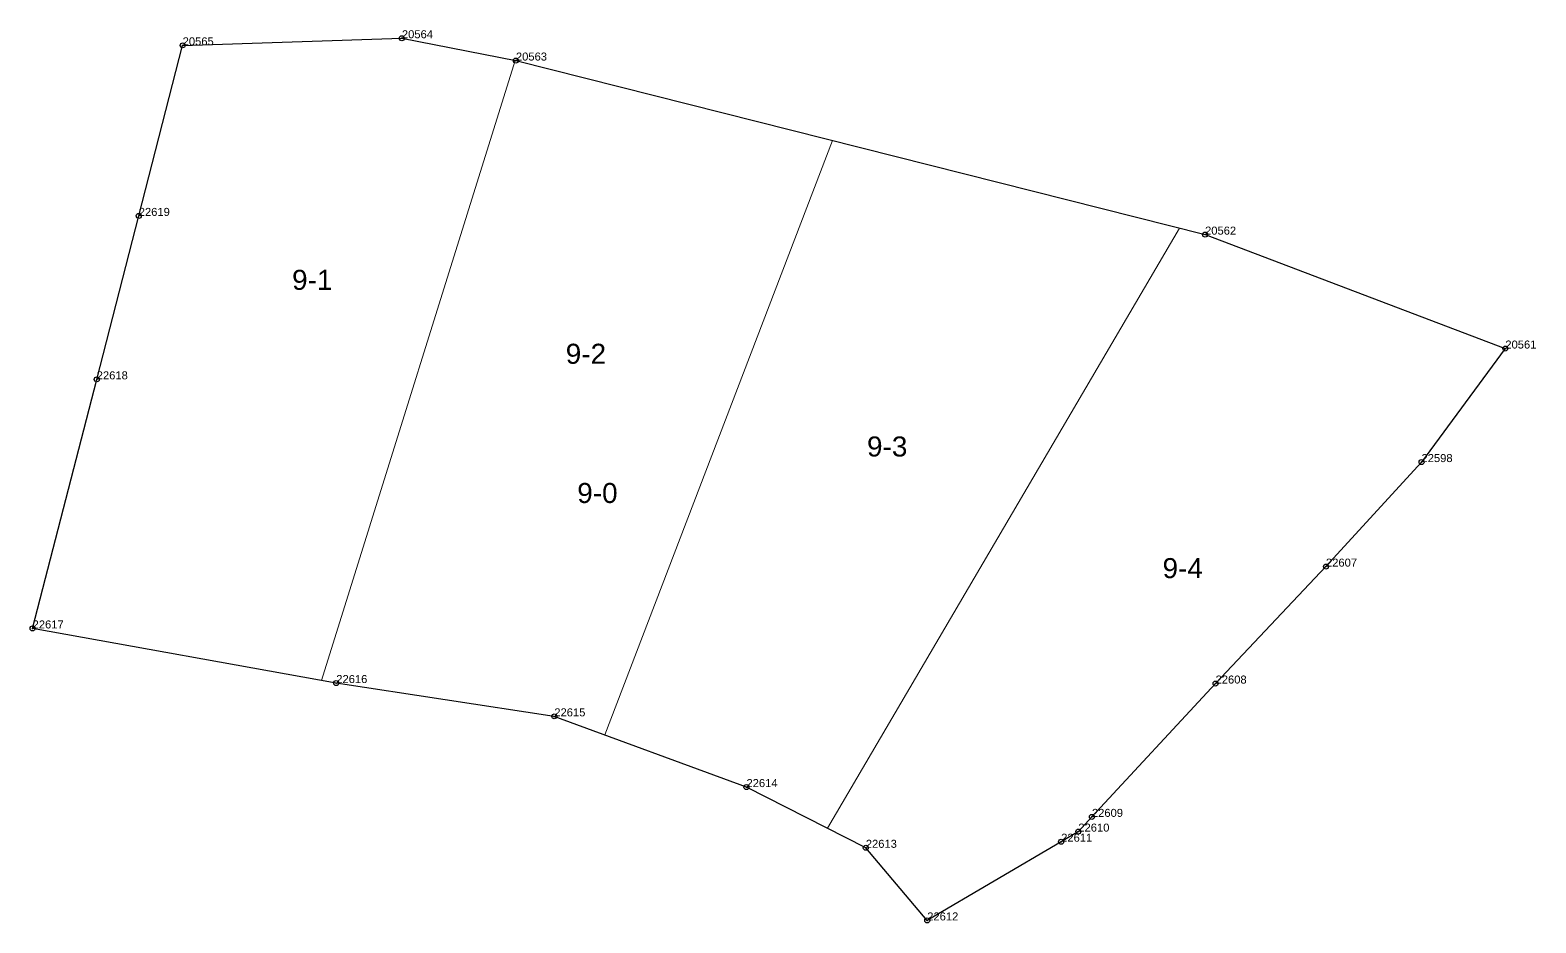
# Model space of a CAD drawing. Header units: metres. Extents: x 7509306 to 7511703, y 4689214 to 4691173.
# Drawn here: x 7511552.6 to 7511703.1, y 4690958.3 to 4691047.5 of the extents above; entities that cross this region are included whole.
import ezdxf

# ---------------------------------------------------------------- set-up
doc = ezdxf.new("R2010")
doc.units = ezdxf.units.M
doc.header["$PDMODE"] = 32
doc.header["$PDSIZE"] = 0.5
for name, color, linetype in [('Nr e Pikave Gjeodezike te Parceles Baze', 7, 'Continuous'), ('Nr Parceles Baze', 7, 'Continuous'), ('Parcela Baze', 7, 'Continuous'), ('Pikat', 7, 'Continuous')]:
    doc.layers.add(name, color=color, linetype=linetype)
doc.layers.add('Nr-Ri', color=1, linetype='Continuous', lineweight=0)
doc.layers.add('Par-Re', color=1, linetype='Continuous', lineweight=0)
doc.styles.get("Standard").update_dxf_attribs({"font": 'arial.ttf'})

msp = doc.modelspace()

# ---------------------------------------------------------------- linework, layer by layer
at = {"layer": 'Par-Re', "flags": 128}
for points in [[(7511601.06, 4691044.5), (7511589.75, 4691046.71), (7511567.83, 4691046), (7511563.44, 4691028.95), (7511559.24, 4691012.61), (7511552.83, 4690987.71), (7511581.72, 4690982.51)], [(7511632.81, 4691036.49), (7511601.15, 4691044.48), (7511601.06, 4691044.5), (7511581.72, 4690982.51), (7511583.19, 4690982.25), (7511604.99, 4690978.92), (7511610.04, 4690977.06)], [(7511667.49, 4691027.73), (7511632.81, 4691036.49), (7511610.04, 4690977.06), (7511624.2, 4690971.85), (7511632.3, 4690967.73)], [(7511682.14, 4690993.89), (7511691.69, 4691004.34), (7511700.07, 4691015.69), (7511670.05, 4691027.08), (7511667.49, 4691027.73), (7511632.3, 4690967.73), (7511636.13, 4690965.78), (7511642.27, 4690958.52), (7511655.66, 4690966.39), (7511657.38, 4690967.4), (7511658.74, 4690968.87), (7511671.1, 4690982.2)]]:
    msp.add_lwpolyline(points, close=True, dxfattribs=at)
at = {"layer": 'Parcela Baze'}
msp.add_lwpolyline([(7511691.69, 4691004.34), (7511682.14, 4690993.89), (7511671.1, 4690982.2), (7511658.74, 4690968.87), (7511657.38, 4690967.4), (7511655.66, 4690966.39), (7511642.27, 4690958.52), (7511636.13, 4690965.78), (7511624.2, 4690971.85), (7511604.99, 4690978.92), (7511583.19, 4690982.25), (7511552.83, 4690987.71), (7511559.24, 4691012.61), (7511563.44, 4691028.95), (7511567.83, 4691046), (7511589.75, 4691046.71), (7511601.15, 4691044.48), (7511670.05, 4691027.08), (7511700.07, 4691015.69), (7511691.69, 4691004.34)], dxfattribs=at)
at = {"layer": 'Pikat'}
for p in [(7511567.83, 4691046), (7511589.75, 4691046.71), (7511601.15, 4691044.48), (7511563.44, 4691028.95), (7511670.05, 4691027.08), (7511700.07, 4691015.69), (7511559.24, 4691012.61), (7511691.69, 4691004.34), (7511682.14, 4690993.89), (7511552.83, 4690987.71), (7511583.19, 4690982.25), (7511671.1, 4690982.2), (7511604.99, 4690978.92), (7511624.2, 4690971.85), (7511658.74, 4690968.87), (7511655.66, 4690966.39), (7511657.38, 4690967.4), (7511636.13, 4690965.78), (7511642.27, 4690958.52)]:
    msp.add_point(p, dxfattribs=at)

# ---------------------------------------------------------------- texts
at = {"layer": 'Nr e Pikave Gjeodezike te Parceles Baze'}
for s, p in [('20565', (7511567.83, 4691046)), ('20564', (7511589.75, 4691046.71)), ('20563', (7511601.15, 4691044.48)), ('22619', (7511563.44, 4691028.95)), ('20562', (7511670.05, 4691027.08)), ('20561', (7511700.07, 4691015.69)), ('22618', (7511559.24, 4691012.61)), ('22598', (7511691.69, 4691004.34)), ('22607', (7511682.14, 4690993.89)), ('22617', (7511552.83, 4690987.71)), ('22616', (7511583.19, 4690982.25)), ('22608', (7511671.1, 4690982.2)), ('22615', (7511604.99, 4690978.92)), ('22614', (7511624.2, 4690971.85)), ('22609', (7511658.74, 4690968.87)), ('22610', (7511657.38, 4690967.4)), ('22613', (7511636.13, 4690965.78)), ('22611', (7511655.66, 4690966.39)), ('22612', (7511642.27, 4690958.52))]:
    msp.add_text(s, height=0.8, dxfattribs=at).set_placement(p)
at = {"layer": 'Nr Parceles Baze'}
msp.add_text('9-0', height=2, dxfattribs=at).set_placement((7511607.28, 4691000.25))
at = {"layer": 'Nr-Ri'}
for s, p in [('9-1', (7511578.77, 4691021.56)), ('9-2', (7511606.13, 4691014.17)), ('9-3', (7511636.25, 4691004.9)), ('9-4', (7511665.8, 4690992.74))]:
    msp.add_text(s, height=2, dxfattribs=at).set_placement(p)

doc.saveas('drawing.dxf')
